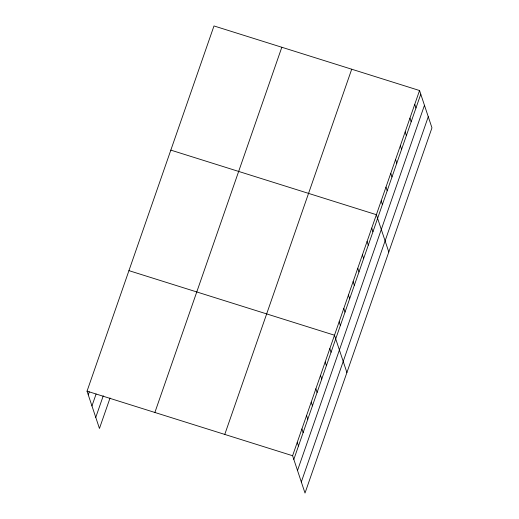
<?xml version="1.0" encoding="UTF-8"?>
<svg xmlns="http://www.w3.org/2000/svg" width="519" height="519" viewBox="0 0 519 519"><rect width="100%" height="100%" fill="white"/><g stroke="black" fill="none" stroke-linecap="round" stroke-linejoin="round"><path stroke-width="0.78" d="M110.054 397.976L99.453 428.473L87.043 391.164L213.99 25.95L419.547 90.527L431.957 127.836L305.01 493.05L292.599 455.734L419.547 90.527M88.262 394.836L89.294 391.858M91.954 405.936L96.093 394.031M95.762 417.373L103.262 395.796M154.876 412.469L281.823 47.261M224.766 434.429L351.713 69.215M293.819 459.406L420.766 94.198M297.51 470.512L424.464 105.299M301.318 481.95L428.266 116.736M170.829 150.121L376.385 214.697L388.796 252.013M128.933 270.639L334.489 335.216L346.906 372.532M87.043 391.164L292.599 455.734M414.752 104.319L415.972 107.997M409.958 118.118L411.178 121.79M405.157 131.917L406.383 135.589M400.363 145.716L401.583 149.388M395.569 159.508L396.788 163.18M390.775 173.307L391.994 176.979M385.974 187.106L387.2 190.778M381.18 200.898L382.399 204.57M371.727 228.088L372.953 231.759M367.076 241.478L368.295 245.15M362.418 254.868L363.644 258.54M357.766 268.258L358.986 271.937M353.108 281.655L354.334 285.327M348.457 295.045L349.676 298.717M343.799 308.435L345.025 312.107M339.147 321.825L340.367 325.497M329.837 348.606L331.057 352.278M325.179 361.996L326.406 365.674M320.528 375.393L321.748 379.065M315.87 388.783L317.096 392.455M311.218 402.173L312.438 405.845M306.56 415.563L307.786 419.235M301.909 428.954L303.128 432.625M297.251 442.344L298.477 446.016"/></g></svg>
